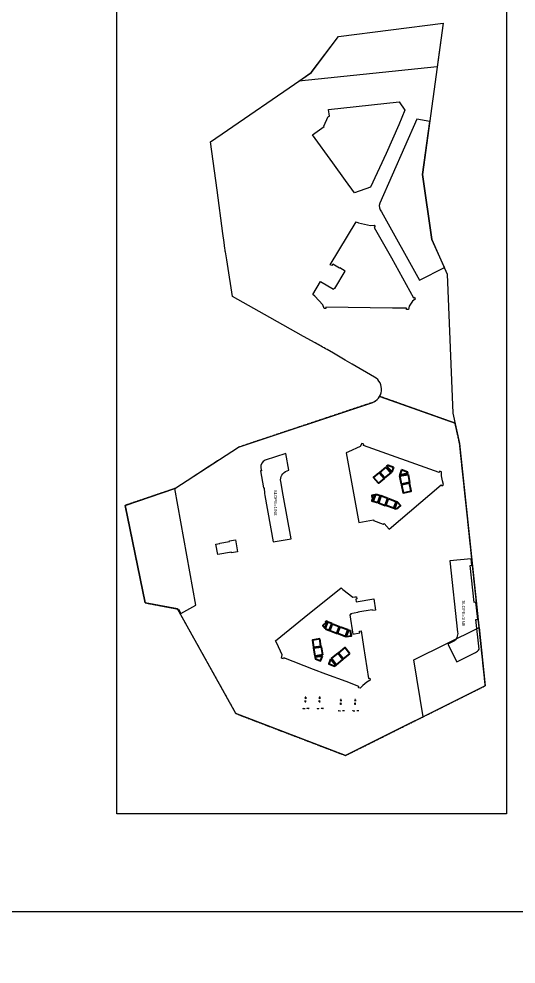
# Model space of a CAD drawing. Header units: metres. Extents: x 256329 to 886268, y -249371 to 355.
# Drawn here: x 285945 to 286109.3, y -997.9 to -685.2 of the extents above; entities that cross this region are included whole.
import ezdxf

# ---------------------------------------------------------------- set-up
doc = ezdxf.new("R2010")
doc.units = ezdxf.units.M
doc.header["$MEASUREMENT"] = 0
doc.header["$PDMODE"] = 35
doc.linetypes.add('DASHED', pattern=[0.75, 0.5, -0.25])
doc.layers.get('0').update_dxf_attribs({"lineweight": 18})
doc.layers.get('Defpoints').update_dxf_attribs({"lineweight": 20})
doc.layers.add('A-AREA-BUP LOBBY', color=49, linetype='Continuous', lineweight=0, plot=False)
for name, color, linetype, lineweight in [('BLK_2_FLR_-2_BLT_UP_AREA', 22, 'DASHED', 9), ('BLK_2_FLR_-2_EXIT_WIDTH_STAIR', 1, 'DASHED', 9), ('BLK_2_FLR_-2_VEHICLE_RAMP_1', 7, 'Continuous', 0), ('BLK_2_FLR_-2_VEHICLE_RAMP_2', 7, 'Continuous', 0)]:
    doc.layers.add(name, color=color, linetype=linetype, lineweight=lineweight)
doc.layers.add('BLK_2_FLR_-2_BLT_UP_AREA_DEDUCT', color=25, linetype='Continuous', plot=False)
doc.layers.add('BLK_2_FLR_-2_EXIT_WIDTH_DOOR', color=7, linetype='Continuous')
doc.styles.get("Standard").update_dxf_attribs({"font": 'arial.ttf'})
doc.dimstyles.new('RM DIM', dxfattribs={"dimtxt": 0.15, "dimasz": 0.1, "dimexe": 0.1, "dimexo": 0.1, "dimgap": 0.09, "dimtad": 0, "dimzin": 0, "dimdsep": 46, "dimtxsty": 'Standard', "dimblk": 'OBLIQUE', "dimcen": 0, "dimdle": 0.1, "dimclrd": 147, "dimclre": 147, "dimclrt": 7, "dimadec": 0, "dimazin": 0, "dimtfac": 1, "dimtofl": 0, "dimtmove": 1, "dimatfit": 2, "dimfxl": 0.125, "dimtolj": 1, "dimtzin": 0, "dimlwd": -1, "dimlwe": -1, "dimarcsym": 0})

# ---------------------------------------------------------------- blocks, each defined once
blk = doc.blocks.new('_Oblique')
at = {"color": 0, "linetype": 'ByBlock', "lineweight": -2}
blk.add_line((-0.5, -0.5), (0.5, 0.5), dxfattribs=at)
blk = doc.blocks.new('*D1132')
at = {"layer": 'BLK_2_FLR_-2_EXIT_WIDTH_STAIR', "color": 147, "ltscale": 0.1, "transparency": 16777216}
for p, q in [((286043.58025, -913.356428), (286044.316894, -913.356428)), ((286043.68025, -913.481428), (286043.68025, -913.256428)), ((286045.60905, -913.356428), (286044.872406, -913.356428)), ((286045.50905, -913.481428), (286045.50905, -913.256428))]:
    blk.add_line(p, q, dxfattribs=at)
at = {"layer": 'Defpoints', "color": 0, "ltscale": 0.1, "transparency": 16777216}
for p in [(286043.68025, -913.881418), (286045.50905, -913.356428), (286045.50905, -913.881418)]:
    blk.add_point(p, dxfattribs=at)
at = {"layer": 'BLK_2_FLR_-2_EXIT_WIDTH_STAIR', "color": 147, "ltscale": 0.1, "transparency": 16777216, "xscale": 0.1, "yscale": 0.1, "zscale": 0.1, "rotation": 180}
blk.add_blockref('_Oblique', (286043.68025, -913.356428), dxfattribs=at)
at = {"layer": 'BLK_2_FLR_-2_EXIT_WIDTH_STAIR', "color": 147, "ltscale": 0.1, "transparency": 16777216, "xscale": 0.1, "yscale": 0.1, "zscale": 0.1}
blk.add_blockref('_Oblique', (286045.50905, -913.356428), dxfattribs=at)
at = {"layer": 'BLK_2_FLR_-2_EXIT_WIDTH_STAIR', "color": 7, "ltscale": 0.1, "transparency": 16777216, "insert": (286044.59465, -913.356428), "char_height": 0.15, "attachment_point": 5}
blk.add_mtext('\\A1;1.83', dxfattribs=at)
blk = doc.blocks.new('*D1133')
at = {"layer": 'BLK_2_FLR_-2_EXIT_WIDTH_DOOR', "color": 147, "ltscale": 0.1, "transparency": 16777216}
for p, q in [((286044.505047, -909.739132), (286044.280047, -909.739132)), ((286044.380047, -909.639132), (286044.380047, -910.147176)), ((286044.505047, -911.110732), (286044.280047, -911.110732)), ((286044.380047, -911.210732), (286044.380047, -910.702688))]:
    blk.add_line(p, q, dxfattribs=at)
at = {"layer": 'Defpoints', "color": 0, "ltscale": 0.1, "transparency": 16777216}
for p in [(286044.687111, -909.739132), (286044.380047, -911.110732), (286044.687111, -911.110732)]:
    blk.add_point(p, dxfattribs=at)
at = {"layer": 'BLK_2_FLR_-2_EXIT_WIDTH_DOOR', "color": 147, "ltscale": 0.1, "transparency": 16777216, "xscale": 0.1, "yscale": 0.1, "zscale": 0.1}
for p, rotation in [((286044.380047, -909.739132), 90), ((286044.380047, -911.110732), 270)]:
    blk.add_blockref('_Oblique', p, dxfattribs=dict(at, rotation=rotation))
at = {"layer": 'BLK_2_FLR_-2_EXIT_WIDTH_DOOR', "color": 7, "ltscale": 0.1, "transparency": 16777216, "insert": (286044.380047, -910.424932), "char_height": 0.15, "attachment_point": 5, "rotation": 90}
blk.add_mtext('\\A1;1.37', dxfattribs=at)
blk = doc.blocks.new('*D1134')
at = {"layer": 'BLK_2_FLR_-2_EXIT_WIDTH_STAIR', "color": 147, "ltscale": 0.1, "transparency": 16777216}
for p, q in [((286038.860073, -913.356428), (286039.596717, -913.356428)), ((286038.960073, -913.481428), (286038.960073, -913.256428)), ((286040.888873, -913.356428), (286040.152229, -913.356428)), ((286040.788873, -913.481428), (286040.788873, -913.256428))]:
    blk.add_line(p, q, dxfattribs=at)
at = {"layer": 'Defpoints', "color": 0, "ltscale": 0.1, "transparency": 16777216}
for p in [(286038.960073, -913.881418), (286040.788873, -913.356428), (286040.788873, -913.881418)]:
    blk.add_point(p, dxfattribs=at)
at = {"layer": 'BLK_2_FLR_-2_EXIT_WIDTH_STAIR', "color": 147, "ltscale": 0.1, "transparency": 16777216, "xscale": 0.1, "yscale": 0.1, "zscale": 0.1, "rotation": 180}
blk.add_blockref('_Oblique', (286038.960073, -913.356428), dxfattribs=at)
at = {"layer": 'BLK_2_FLR_-2_EXIT_WIDTH_STAIR', "color": 147, "ltscale": 0.1, "transparency": 16777216, "xscale": 0.1, "yscale": 0.1, "zscale": 0.1}
blk.add_blockref('_Oblique', (286040.788873, -913.356428), dxfattribs=at)
at = {"layer": 'BLK_2_FLR_-2_EXIT_WIDTH_STAIR', "color": 7, "ltscale": 0.1, "transparency": 16777216, "insert": (286039.874473, -913.356428), "char_height": 0.15, "attachment_point": 5}
blk.add_mtext('\\A1;1.83', dxfattribs=at)
blk = doc.blocks.new('*D1135')
at = {"layer": 'BLK_2_FLR_-2_EXIT_WIDTH_DOOR', "color": 147, "ltscale": 0.1, "transparency": 16777216}
for p, q in [((286039.78487, -909.739132), (286039.55987, -909.739132)), ((286039.65987, -909.639132), (286039.65987, -910.147176)), ((286039.78487, -911.110732), (286039.55987, -911.110732)), ((286039.65987, -911.210732), (286039.65987, -910.702688))]:
    blk.add_line(p, q, dxfattribs=at)
at = {"layer": 'Defpoints', "color": 0, "ltscale": 0.1, "transparency": 16777216}
for p in [(286039.966934, -909.739132), (286039.65987, -911.110732), (286039.966934, -911.110732)]:
    blk.add_point(p, dxfattribs=at)
at = {"layer": 'BLK_2_FLR_-2_EXIT_WIDTH_DOOR', "color": 147, "ltscale": 0.1, "transparency": 16777216, "xscale": 0.1, "yscale": 0.1, "zscale": 0.1}
for p, rotation in [((286039.65987, -909.739132), 90), ((286039.65987, -911.110732), 270)]:
    blk.add_blockref('_Oblique', p, dxfattribs=dict(at, rotation=rotation))
at = {"layer": 'BLK_2_FLR_-2_EXIT_WIDTH_DOOR', "color": 7, "ltscale": 0.1, "transparency": 16777216, "insert": (286039.65987, -910.424932), "char_height": 0.15, "attachment_point": 5, "rotation": 90}
blk.add_mtext('\\A1;1.37', dxfattribs=at)
blk = doc.blocks.new('*D1138')
at = {"layer": 'BLK_2_FLR_-2_EXIT_WIDTH_STAIR', "color": 147, "ltscale": 0.1, "transparency": 16777216}
for p, q in [((286055.306858, -914.170277), (286056.043503, -914.170277)), ((286055.406858, -914.295277), (286055.406858, -914.070277)), ((286057.335658, -914.170277), (286056.599014, -914.170277)), ((286057.235658, -914.295277), (286057.235658, -914.070277))]:
    blk.add_line(p, q, dxfattribs=at)
at = {"layer": 'Defpoints', "color": 0, "ltscale": 0.1, "transparency": 16777216}
for p in [(286055.406858, -914.695267), (286057.235658, -914.170277), (286057.235658, -914.695267)]:
    blk.add_point(p, dxfattribs=at)
at = {"layer": 'BLK_2_FLR_-2_EXIT_WIDTH_STAIR', "color": 147, "ltscale": 0.1, "transparency": 16777216, "xscale": 0.1, "yscale": 0.1, "zscale": 0.1, "rotation": 180}
blk.add_blockref('_Oblique', (286055.406858, -914.170277), dxfattribs=at)
at = {"layer": 'BLK_2_FLR_-2_EXIT_WIDTH_STAIR', "color": 147, "ltscale": 0.1, "transparency": 16777216, "xscale": 0.1, "yscale": 0.1, "zscale": 0.1}
blk.add_blockref('_Oblique', (286057.235658, -914.170277), dxfattribs=at)
at = {"layer": 'BLK_2_FLR_-2_EXIT_WIDTH_STAIR', "color": 7, "ltscale": 0.1, "transparency": 16777216, "insert": (286056.321258, -914.170277), "char_height": 0.15, "attachment_point": 5}
blk.add_mtext('\\A1;1.83', dxfattribs=at)
blk = doc.blocks.new('*D1139')
at = {"layer": 'BLK_2_FLR_-2_EXIT_WIDTH_DOOR', "color": 147, "ltscale": 0.1, "transparency": 16777216}
for p, q in [((286056.231656, -910.552981), (286056.006656, -910.552981)), ((286056.231656, -911.924581), (286056.006656, -911.924581)), ((286056.106656, -910.452981), (286056.106656, -910.961025)), ((286056.106656, -912.024581), (286056.106656, -911.516537))]:
    blk.add_line(p, q, dxfattribs=at)
at = {"layer": 'Defpoints', "color": 0, "ltscale": 0.1, "transparency": 16777216}
for p in [(286056.106656, -911.924581), (286056.413719, -910.552981), (286056.413719, -911.924581)]:
    blk.add_point(p, dxfattribs=at)
at = {"layer": 'BLK_2_FLR_-2_EXIT_WIDTH_DOOR', "color": 147, "ltscale": 0.1, "transparency": 16777216, "xscale": 0.1, "yscale": 0.1, "zscale": 0.1}
for p, rotation in [((286056.106656, -910.552981), 90), ((286056.106656, -911.924581), 270)]:
    blk.add_blockref('_Oblique', p, dxfattribs=dict(at, rotation=rotation))
at = {"layer": 'BLK_2_FLR_-2_EXIT_WIDTH_DOOR', "color": 7, "ltscale": 0.1, "transparency": 16777216, "insert": (286056.106656, -911.238781), "char_height": 0.15, "attachment_point": 5, "rotation": 90}
blk.add_mtext('\\A1;1.37', dxfattribs=at)
blk = doc.blocks.new('*D1140')
at = {"layer": 'BLK_2_FLR_-2_EXIT_WIDTH_STAIR', "color": 147, "ltscale": 0.1, "transparency": 16777216}
for p, q in [((286050.586681, -914.170277), (286051.323326, -914.170277)), ((286050.686681, -914.295277), (286050.686681, -914.070277)), ((286052.615481, -914.170277), (286051.878837, -914.170277)), ((286052.515481, -914.295277), (286052.515481, -914.070277))]:
    blk.add_line(p, q, dxfattribs=at)
at = {"layer": 'Defpoints', "color": 0, "ltscale": 0.1, "transparency": 16777216}
for p in [(286050.686681, -914.695267), (286052.515481, -914.170277), (286052.515481, -914.695267)]:
    blk.add_point(p, dxfattribs=at)
at = {"layer": 'BLK_2_FLR_-2_EXIT_WIDTH_STAIR', "color": 147, "ltscale": 0.1, "transparency": 16777216, "xscale": 0.1, "yscale": 0.1, "zscale": 0.1, "rotation": 180}
blk.add_blockref('_Oblique', (286050.686681, -914.170277), dxfattribs=at)
at = {"layer": 'BLK_2_FLR_-2_EXIT_WIDTH_STAIR', "color": 147, "ltscale": 0.1, "transparency": 16777216, "xscale": 0.1, "yscale": 0.1, "zscale": 0.1}
blk.add_blockref('_Oblique', (286052.515481, -914.170277), dxfattribs=at)
at = {"layer": 'BLK_2_FLR_-2_EXIT_WIDTH_STAIR', "color": 7, "ltscale": 0.1, "transparency": 16777216, "insert": (286051.601081, -914.170277), "char_height": 0.15, "attachment_point": 5}
blk.add_mtext('\\A1;1.83', dxfattribs=at)
blk = doc.blocks.new('*D1141')
at = {"layer": 'BLK_2_FLR_-2_EXIT_WIDTH_DOOR', "color": 147, "ltscale": 0.1, "transparency": 16777216}
for p, q in [((286051.511479, -910.552981), (286051.286479, -910.552981)), ((286051.511479, -911.924581), (286051.286479, -911.924581)), ((286051.386479, -910.452981), (286051.386479, -910.961025)), ((286051.386479, -912.024581), (286051.386479, -911.516537))]:
    blk.add_line(p, q, dxfattribs=at)
at = {"layer": 'Defpoints', "color": 0, "ltscale": 0.1, "transparency": 16777216}
for p in [(286051.386479, -911.924581), (286051.693542, -910.552981), (286051.693542, -911.924581)]:
    blk.add_point(p, dxfattribs=at)
at = {"layer": 'BLK_2_FLR_-2_EXIT_WIDTH_DOOR', "color": 147, "ltscale": 0.1, "transparency": 16777216, "xscale": 0.1, "yscale": 0.1, "zscale": 0.1}
for p, rotation in [((286051.386479, -910.552981), 90), ((286051.386479, -911.924581), 270)]:
    blk.add_blockref('_Oblique', p, dxfattribs=dict(at, rotation=rotation))
at = {"layer": 'BLK_2_FLR_-2_EXIT_WIDTH_DOOR', "color": 7, "ltscale": 0.1, "transparency": 16777216, "insert": (286051.386479, -911.238781), "char_height": 0.15, "attachment_point": 5, "rotation": 90}
blk.add_mtext('\\A1;1.37', dxfattribs=at)

msp = doc.modelspace()

# ---------------------------------------------------------------- linework, layer by layer
at = {"color": 6, "ltscale": 0.05}
msp.add_lwpolyline([(285462.22245, -528.934859), (286489.827232, -528.934859), (286489.827232, -980.695668), (285462.22245, -980.695668)], close=True, dxfattribs=at)
at = {"elevation": -101063.996597}
msp.add_lwpolyline([(285977.329401, -643.779327), (286106.134551, -643.779327), (286106.134551, -948.187762), (285977.329401, -948.187762)], close=True, dxfattribs=at)
at = {"color": 6, "ltscale": 0.05, "elevation": -100962.831435}
msp.add_lwpolyline([(286088.394246, -815.614874), (286090.628934, -825.731515), (286099.126069, -905.840242), (286052.960036, -928.930292), (286016.699791, -915.055397), (285997.366095, -880.405633), (285986.713783, -878.38207), (285980.109471, -846.170798), (285996.539174, -840.589648), (286017.516628, -826.947115), (286061.632182, -812.204456, 0.645421), (286062.504224, -803.683251), (286055.098186, -799.378992), (286052.869948, -798.084174), (286048.952866, -795.828786), (286046.816414, -794.598654, 0.005068), (286042.952811, -792.402961), (286039.078179, -790.226904), (286027.95457, -783.979702), (286015.611285, -777.04751), (286013.896343, -766.351126), (286013.669151, -764.934095), (286013.238816, -762.250022, -0.007092), (286013.193422, -761.96689, -0.007092), (286013.072337, -761.162367), (286012.808874, -759.203207), (286012.39881, -756.153861), (286010.472039, -741.825961), (286008.326105, -725.868308), (286041.685294, -702.936558), (286050.658494, -690.991121), (286085.233088, -686.571319), (286078.37414, -736.628734), (286081.435308, -758.203902), (286086.573165, -769.604848)], format="xyb", close=True, dxfattribs=at)
at = {"layer": 'A-AREA-BUP LOBBY', "color": 30}
for points, elevation in [([(286050.644443, -690.991876), (286085.233088, -686.571319), (286083.236603, -701.027579), (286037.46383, -705.829275), (286041.617607, -702.97385), (286050.658494, -690.991121)], -100962.831435), ([(286047.350813, -715.146894), (286070.695421, -712.687012), (286072.528571, -715.400114), (286070.598324, -720.187648), (286070.598324, -720.187648), (286066.333386, -729.748157), (286066.333386, -729.748157), (286061.163808, -740.878619), (286055.948142, -742.696556), (286052.94546, -738.658217), (286048.739244, -732.791065), (286042.062644, -723.554752), (286045.846135, -720.810209), (286045.733304, -720.654666), (286047.204038, -717.455016), (286047.588054, -717.415073), (286047.350813, -715.146894)], -100962.732215), ([(286056.450353, -752.348005), (286057.263035, -752.711674), (286061.174031, -753.560195), (286062.417505, -753.412892), (286062.757337, -754.021435), (286062.408102, -754.21646), (286068.135325, -764.266841), (286075.37091, -777.430948), (286075.714789, -777.241448), (286075.965887, -777.896929), (286075.016813, -778.559012), (286074.002531, -780.259188), (286073.754575, -781.360436), (286073.053662, -781.350352), (286073.059392, -780.952092), (286068.513047, -780.882331), (286046.467761, -780.565151), (286046.461944, -780.969462), (286045.862006, -780.960831), (286045.389947, -779.80791), (286042.839612, -776.879815), (286042.136815, -776.340691), (286044.705202, -772.035501), (286048.941052, -774.562309), (286049.104409, -774.288251), (286049.368486, -774.445589), (286052.832337, -768.631863), (286051.000844, -767.540184), (286050.923972, -767.669817), (286048.707434, -766.348932), (286048.424782, -766.820745), (286047.91043, -766.514023), (286056.450353, -752.348005)], -100962.604826), ([(286064.231166, -810.096503), (286089.15318, -818.988998)], -101165.320291), ([(286057.761458, -826.687803), (286053.931411, -828.485767), (286053.118092, -828.740544), (286057.372831, -851.865444), (286062.15097, -850.96973), (286062.176872, -851.211464), (286065.403012, -852.362772), (286065.693464, -852.116069), (286067.317758, -853.979853), (286084.529537, -839.341504), (286084.800993, -839.660767), (286085.331993, -839.209906), (286084.943876, -838.022243), (286084.659864, -836.334033), (286084.603072, -835.082981), (286084.038008, -834.881238), (286083.903208, -835.257567), (286058.858374, -826.314175), (286058.992099, -825.939265), (286058.332005, -825.703595), (286057.761458, -826.687803)], -100962.730712), ([(285996.539174, -840.589648), (285980.093528, -846.172836), (285986.69784, -878.384108), (285997.729984, -880.472715), (285998.552628, -881.947056), (286003.509569, -879.209507), (285996.539174, -840.589648)], -100962.891555), ([(286010.07798, -858.9611), (286011.399988, -858.722115), (286011.391804, -858.676848), (286014.597344, -858.097312), (286014.561802, -857.900897), (286016.529842, -857.544779), (286017.243704, -861.4806), (286015.275542, -861.836045), (286015.240066, -861.639617), (286010.703694, -862.459475)], -100861.677188), ([(286051.451946, -873.42961), (286052.08094, -874.04224), (286055.347788, -876.473426), (286055.975276, -876.471159), (286056.283079, -876.440041), (286056.597133, -876.387479), (286056.71173, -877.077867), (286056.324361, -877.140748), (286056.46675, -878.029356), (286062.244794, -877.108937), (286062.824976, -880.822362), (286061.817362, -880.986019), (286061.776186, -880.727713), (286057.020518, -881.485272), (286057.042573, -881.632574), (286054.609302, -882.022502), (286054.662976, -882.357443), (286054.305694, -882.414697), (286055.313622, -888.722701), (286057.614961, -888.355657), (286057.525136, -887.813032), (286058.1209, -887.718028), (286058.931608, -892.804134), (286060.530855, -903.3923), (286060.925632, -903.329173), (286061.035885, -904.01737), (286059.969182, -904.66786), (286058.660049, -905.793867), (286058.212017, -906.227214), (286057.793062, -906.688758), (286057.232848, -906.474479), (286057.375423, -906.100917), (286053.127137, -904.475971), (286046.397732, -901.999498), (286042.334699, -900.434412), (286032.546054, -896.602449), (286032.404085, -896.974425), (286031.749583, -896.724081), (286031.890936, -896.171543), (286031.955781, -895.604855), (286030.236081, -891.758885), (286029.768002, -891.018334), (286039.220231, -883.251014), (286051.451946, -873.42961)], -100962.683502), ([(286078.643923, -916.084436), (286075.552905, -897.239406), (286097.080015, -886.550582), (286099.126069, -905.840242)], -100861.617067)]:
    msp.add_lwpolyline(points, close=True, dxfattribs=dict(at, elevation=elevation))
at = {"layer": 'A-AREA-BUP LOBBY', "color": 30, "elevation": -101064.045803}
msp.add_lwpolyline([(286077.420969, -771.654286), (286085.625374, -767.501694), (286081.435307, -758.203901), (286078.376223, -736.643416), (286080.770582, -719.139207), (286076.503081, -718.331403), (286064.234194, -746.214714, 0.276775), (286064.784772, -749.043743)], format="xyb", close=True, dxfattribs=at)
at = {"layer": 'BLK_2_FLR_-2_BLT_UP_AREA', "color": 14, "ltscale": 0.05, "elevation": -100962.831435}
msp.add_lwpolyline([(286090.628934, -825.731515), (286089.138399, -818.983724), (286064.216086, -810.091122, -0.183538), (286061.632182, -812.204456), (286017.516628, -826.947115), (285996.539174, -840.589648), (285980.109471, -846.170798), (285986.713783, -878.38207), (285997.366095, -880.405633), (286016.699791, -915.055397), (286052.960036, -928.930292), (286099.126069, -905.840242)], format="xyb", close=True, dxfattribs=at)
at = {"layer": 'BLK_2_FLR_-2_BLT_UP_AREA_DEDUCT', "color": 14, "ltscale": 0.05}
for points, elevation in [([(286066.332192, -833.485717), (286067.911434, -835.343808), (286065.854647, -837.091927), (286064.277322, -835.235133)], -100962.712529), ([(286068.751596, -833.473509), (286068.187695, -835.050357), (286066.637515, -833.227512), (286067.063985, -832.863387)], -100861.571144), ([(286071.441899, -834.433909), (286070.871501, -836.032709), (286073.521941, -835.548617), (286073.443604, -835.11972)], -100861.571144), ([(286064.081564, -835.401254), (286065.65949, -837.257796), (286063.840871, -838.819269), (286063.802629, -838.84875), (286062.220761, -836.982396)], -100962.69892), ([(286073.594215, -835.943452), (286074.079083, -838.598141), (286071.409398, -839.087683), (286070.923781, -836.431713)], -100861.571144), ([(286074.123847, -838.844101), (286071.454858, -839.333516), (286071.939051, -841.994076), (286074.608966, -841.500161)], -100962.712529), ([(286062.723135, -842.646724), (286061.651777, -842.84162), (286061.920219, -844.317269), (286061.578249, -844.392985), (286061.6298, -844.676363), (286061.952502, -844.792186)], -100962.891555), ([(286063.461969, -845.334491), (286062.088699, -844.856737), (286062.898188, -842.603099), (286063.382062, -842.513452), (286064.345663, -842.857183)], -100962.638471), ([(286066.864797, -843.82876), (286064.59966, -843.036264), (286063.783105, -845.325357), (286066.039748, -846.142481)], -100962.712529), ([(286067.097716, -843.920716), (286069.640763, -844.82786), (286068.820425, -847.127559), (286066.278671, -846.216789)], -100962.420317), ([(286069.677672, -847.433352), (286069.196914, -847.261858), (286070.002297, -845.004084), (286071.075658, -846.250914)], -100962.712529), ([(286046.993, -884.609982), (286046.57453, -884.449917), (286046.34464, -884.636943), (286046.565467, -884.900783), (286045.39659, -885.864692), (286046.159436, -886.789752)], -100962.891555), ([(286048.39526, -885.146304), (286047.455723, -887.602759), (286046.519158, -887.244544), (286046.267235, -886.930426), (286047.133245, -884.663613)], -100962.891555), ([(286048.639615, -885.35466), (286050.881066, -886.211241), (286050.006918, -888.496732), (286047.772679, -887.620025)], -100962.517276), ([(286051.124559, -886.305623), (286053.646191, -887.269426), (286052.772043, -889.554918), (286050.257623, -888.570987)], -100962.642047), ([(286054.00685, -887.407453), (286054.486921, -887.591171), (286054.777686, -889.412337), (286053.143156, -889.665951)], -100962.965614), ([(286044.445653, -890.318417), (286042.025147, -890.705506), (286042.405364, -893.089159), (286044.827423, -892.711171)], -100861.68047), ([(286045.292422, -895.621346), (286042.873208, -896.009537), (286042.44734, -893.343334), (286044.866514, -892.958096)], -100861.634547), ([(286054.357452, -895.285147), (286052.677654, -893.217157), (286050.582559, -894.919479), (286052.272346, -896.987507)], -100962.881182), ([(286045.326622, -896.015455), (286042.938821, -896.397741), (286043.026144, -896.965717), (286044.72059, -897.604632)], -100962.965614), ([(286047.995928, -897.036352), (286047.394765, -898.636084), (286049.350615, -899.380122), (286049.679838, -899.109193)], -100962.965614), ([(286050.390332, -895.047983), (286048.289598, -896.763465), (286049.98743, -898.866496), (286052.07956, -897.159736)], -100861.634547)]:
    msp.add_lwpolyline(points, close=True, dxfattribs=dict(at, elevation=elevation))
at = {"layer": 'BLK_2_FLR_-2_VEHICLE_RAMP_1', "color": 2, "elevation": -100962.831435}
msp.add_lwpolyline([(286032.36165, -842.806783), (286031.538826, -838.268726, -0.369785), (286033.607427, -834.730197), (286034.218777, -834.518469), (286033.219166, -829.005401), (286026.42914, -831.237003, 0.37022), (286024.958811, -833.771763), (286025.11529, -834.722674), (286024.80723, -834.773367), (286025.823993, -840.381039), (286026.006244, -840.360384, -0.003415), (286026.275501, -842.8712), (286029.067585, -858.270152), (286034.971325, -857.199706)], format="xyb", close=True, dxfattribs=at)
at = {"layer": 'BLK_2_FLR_-2_VEHICLE_RAMP_2', "color": 2, "elevation": -100962.831435}
msp.add_lwpolyline([(286096.030444, -878.211282), (286095.435146, -878.287091), (286094.110114, -866.055814), (286094.706623, -865.991193), (286094.469455, -863.801909), (286087.448482, -864.546624), (286089.954475, -888.106316, -0.30707), (286088.54377, -891.22237), (286086.782342, -892.097841), (286089.730204, -897.971029), (286095.874617, -894.885929, 0.143732), (286097.107448, -893.71973), (286096.046911, -883.934313), (286096.643429, -883.869692)], format="xyb", close=True, dxfattribs=at)

# ---------------------------------------------------------------- texts
at = {"layer": 'BLK_2_FLR_-2_VEHICLE_RAMP_1', "color": 2, "insert": (286030.266103, -841.058902, -202274.299193), "char_height": 1, "width": 1.687746, "attachment_point": 1, "rotation": 270}
msp.add_mtext('SLOPE=1IN8', dxfattribs=at)
at = {"layer": 'BLK_2_FLR_-2_VEHICLE_RAMP_2', "color": 2, "insert": (286092.424232, -877.613221, -100962.831435), "char_height": 1, "width": 1.687746, "attachment_point": 1, "rotation": 270}
msp.add_mtext('SLOPE=1IN8', dxfattribs=at)

# ---------------------------------------------------------------- dimensions: what is measured, and where the dimension line sits
at = {"layer": 'BLK_2_FLR_-2_EXIT_WIDTH_DOOR', "color": 1, "ltscale": 0.1}
for base, p1, p2, picture, middle in [((286039.65987, -911.110732), (286039.966934, -909.739132), (286039.966934, -911.110732), '*D1135', (286039.65987, -910.424932)), ((286044.380047, -911.110732), (286044.687111, -909.739132), (286044.687111, -911.110732), '*D1133', (286044.380047, -910.424932)), ((286051.386479, -911.924581), (286051.693542, -910.552981), (286051.693542, -911.924581), '*D1141', (286051.386479, -911.238781)), ((286056.106656, -911.924581), (286056.413719, -910.552981), (286056.413719, -911.924581), '*D1139', (286056.106656, -911.238781))]:
    dim = msp.add_linear_dim(base=base, p1=p1, p2=p2, angle=90, dimstyle='RM DIM', override={"dimfxlon": 1, "dimarcsym": 1}, dxfattribs=at)
    dim.commit()
    dim.dimension.update_dxf_attribs({"geometry": picture, "text_midpoint": middle})
at = {"layer": 'BLK_2_FLR_-2_EXIT_WIDTH_STAIR', "color": 7, "ltscale": 0.1}
for base, p1, p2, picture, middle in [((286040.788873, -913.356428), (286038.960073, -913.881418), (286040.788873, -913.881418), '*D1134', (286039.874473, -913.356428)), ((286045.50905, -913.356428), (286043.68025, -913.881418), (286045.50905, -913.881418), '*D1132', (286044.59465, -913.356428)), ((286052.515481, -914.170277), (286050.686681, -914.695267), (286052.515481, -914.695267), '*D1140', (286051.601081, -914.170277)), ((286057.235658, -914.170277), (286055.406858, -914.695267), (286057.235658, -914.695267), '*D1138', (286056.321258, -914.170277))]:
    dim = msp.add_linear_dim(base=base, p1=p1, p2=p2, dimstyle='RM DIM', override={"dimfxlon": 1, "dimarcsym": 1}, dxfattribs=at)
    dim.commit()
    dim.dimension.update_dxf_attribs({"geometry": picture, "text_midpoint": middle})

doc.saveas('drawing.dxf')
